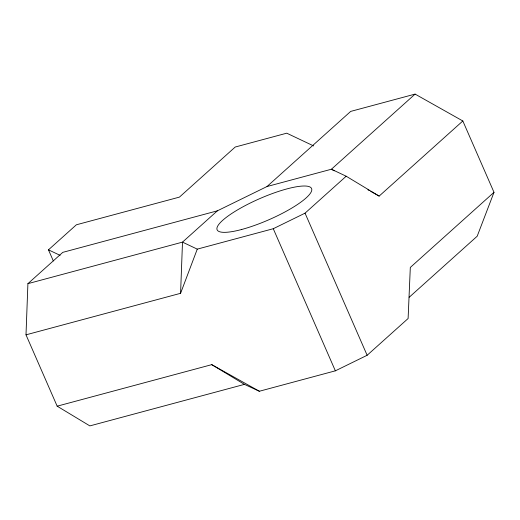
<?xml version="1.0" encoding="UTF-8"?>
<svg xmlns="http://www.w3.org/2000/svg" width="520" height="520" viewBox="0 0 520 520"><rect width="100%" height="100%" fill="white"/><g stroke="black" fill="none" stroke-linecap="round" stroke-linejoin="round"><path stroke-width="0.78" d="M494 192.322L410.312 267.442L408.109 318.519L367.133 355.277L335.361 370.832L259.356 391.248L244.446 384.371L89.862 425.9L57.168 406.178L26 334.834L27.911 283.66L62.784 252.356L217.367 210.828L267.007 186.531L331.416 169.228L415.103 94.101L462.832 120.978L494 192.322L477.191 236.217L409.162 297.291M26 334.834L180.583 293.312L182.5 242.131L217.367 210.828M180.583 293.312L197.269 249.132L273.273 228.716L305.045 213.161L346.19 176.222L379.145 196.105L462.832 120.978M53.326 260.942L48.47 249.834L76.368 224.796L179.426 197.113L235.216 147.03L286.741 133.185L313.651 145.938M267.007 186.531L350.695 111.403L415.103 94.101M27.911 283.66L182.5 242.131L197.269 249.132M57.168 406.178L211.757 364.65L259.356 391.248M346.19 176.222L331.416 169.228L334.224 170.807M48.47 249.834L60.105 255.353M367.913 189.781L369.317 190.567M370.721 191.36L379.145 196.105M211.757 364.65L244.446 384.371M305.045 213.161L367.133 355.277M273.273 228.716L335.361 370.832M241.748 229.463A51.552 11.512 -23.6 0 0 311.786 189.326A51.552 11.512 -23.6 0 0 239.493 208.748A51.552 11.512 -23.6 0 0 241.748 229.463"/></g></svg>
